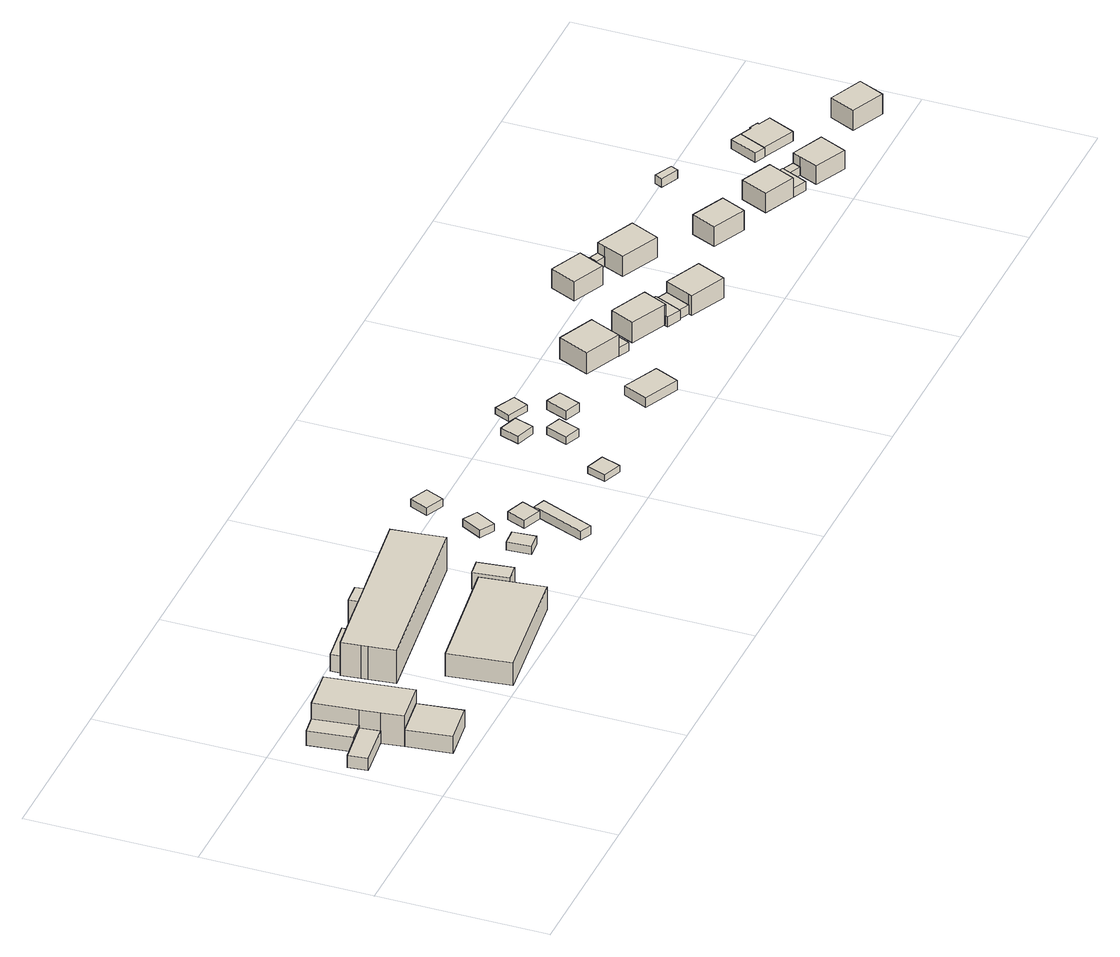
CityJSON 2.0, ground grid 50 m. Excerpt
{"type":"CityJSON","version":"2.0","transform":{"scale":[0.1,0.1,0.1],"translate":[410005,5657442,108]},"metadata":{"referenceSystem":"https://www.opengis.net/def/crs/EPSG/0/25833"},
"CityObjects":{
"building1":{"type":"Building","attributes":{"Dachtyp_tdc":"tdcPolyFlatRoof","Gemeindeschluessel":14612000,"Dachneigung":4.88,"QualitaetDacherkennung":62,"Geometrietyp2DReferenz":"3000","measuredHeight":4.18,"function":"31001_2000","roofType":"2100"},"geometry":[{"type":"Solid","lod":"1","boundaries":[[[[0,1,2,3,4]],[[5,6,7,8,9]],[[4,6,5,0]],[[3,7,6,4]],[[2,8,7,3]],[[1,9,8,2]],[[0,5,9,1]]]]}]},
"building2":{"type":"Building","attributes":{"Dachtyp_tdc":"tdcPolyFlatRoof","Gemeindeschluessel":14612000,"Dachneigung":4.81,"QualitaetDacherkennung":61,"Geometrietyp2DReferenz":"3000","measuredHeight":5.18,"function":"31001_2000","roofType":"2100"},"geometry":[{"type":"Solid","lod":"1","boundaries":[[[[10,11,12,13]],[[14,15,16,17]],[[13,15,14,10]],[[12,16,15,13]],[[11,17,16,12]],[[10,14,17,11]]]]}]},
"building3":{"type":"Building","attributes":{"Dachtyp_tdc":"tdcGableRoof","Gemeindeschluessel":14612000,"Dachneigung":11.43,"QualitaetDacherkennung":82,"Geometrietyp2DReferenz":"3000","measuredHeight":6.14,"function":"31001_2000","roofType":"3100"},"geometry":[{"type":"Solid","lod":"1","boundaries":[[[[18,19,20,21]],[[22,23,24,25]],[[21,23,22,18]],[[20,24,23,21]],[[19,25,24,20]],[[18,22,25,19]]]]}]},
"building4":{"type":"Building","attributes":{"Dachtyp_tdc":"tdcGableRoof","Gemeindeschluessel":14612000,"Dachneigung":13.55,"QualitaetDacherkennung":87,"Geometrietyp2DReferenz":"3000","measuredHeight":10.63,"function":"31001_2000","roofType":"3100"},"geometry":[{"type":"Solid","lod":"1","boundaries":[[[[26,27,28,29,30,31]],[[22,25,32,33,34,35]],[[31,25,22,26]],[[30,32,25,31]],[[29,33,32,30]],[[28,34,33,29]],[[27,35,34,28]],[[26,22,35,27]]]]}]},
"building5":{"type":"Building","attributes":{"Dachtyp_tdc":"tdcPolyFlatRoof","Gemeindeschluessel":14612000,"Dachneigung":39.53,"QualitaetDacherkennung":38,"Geometrietyp2DReferenz":"3000","measuredHeight":6.56,"function":"31001_2000","roofType":"2100"},"geometry":[{"type":"Solid","lod":"1","boundaries":[[[[36,37,38,39]],[[40,41,42,43]],[[39,41,40,36]],[[38,42,41,39]],[[37,43,42,38]],[[36,40,43,37]]]]}]},
"building6":{"type":"Building","attributes":{"Dachtyp_tdc":"tdcPolyFlatRoof","Gemeindeschluessel":14612000,"Dachneigung":0,"QualitaetDacherkennung":46,"Geometrietyp2DReferenz":"3000","measuredHeight":7.26,"function":"31001_2000","roofType":"1000"},"geometry":[{"type":"Solid","lod":"1","boundaries":[[[[44,45,46,47]],[[48,49,50,51]],[[47,49,48,44]],[[46,50,49,47]],[[45,51,50,46]],[[44,48,51,45]]]]}]},
"building7":{"type":"Building","attributes":{"Gemeindeschluessel":14612000,"Geometrietyp2DReferenz":"3000","function":"31001_2000","roofType":"9999"},"children":["building7-1","building7-2"]},
"building7-1":{"type":"BuildingPart","attributes":{"Dachtyp_tdc":"tdcHipAndGableRoof","Dachneigung":36.89,"QualitaetDacherkennung":70,"Geometrietyp2DReferenz":"3000","measuredHeight":9.54,"roofType":"5000"},"parents":["building7"],"geometry":[{"type":"Solid","lod":"1","boundaries":[[[[52,53,54,55]],[[56,57,58,59]],[[55,57,56,52]],[[54,58,57,55]],[[53,59,58,54]],[[52,56,59,53]]]]}]},
"building7-2":{"type":"BuildingPart","attributes":{"Dachtyp_tdc":"tdcGableRoof","Dachneigung":41.13,"QualitaetDacherkennung":88,"Geometrietyp2DReferenz":"3000","measuredHeight":14.03,"roofType":"3100"},"parents":["building7"],"geometry":[{"type":"Solid","lod":"1","boundaries":[[[[60,61,62,63,64,65,66,67,68,69,70]],[[71,56,59,72,73,74,75,76,77,78,79]],[[70,56,71,60]],[[69,59,56,70]],[[68,72,59,69]],[[67,73,72,68]],[[66,74,73,67]],[[65,75,74,66]],[[64,76,75,65]],[[63,77,76,64]],[[62,78,77,63]],[[61,79,78,62]],[[60,71,79,61]]]]}]},
"building8":{"type":"Building","attributes":{"Dachtyp_tdc":"tdcFreeFormRoof","Gemeindeschluessel":14612000,"Dachneigung":70.21,"QualitaetDacherkennung":12,"Geometrietyp2DReferenz":"3000","measuredHeight":8.88,"function":"31001_2000","roofType":"5000"},"geometry":[{"type":"Solid","lod":"1","boundaries":[[[[80,81,82,83]],[[84,85,86,87]],[[83,85,84,80]],[[82,86,85,83]],[[81,87,86,82]],[[80,84,87,81]]]]}]},
"building9":{"type":"Building","attributes":{"Dachtyp_tdc":"tdcPolyFlatRoof","Gemeindeschluessel":14612000,"Dachneigung":4.61,"QualitaetDacherkennung":93,"Geometrietyp2DReferenz":"3000","measuredHeight":2.89,"function":"31001_9998","roofType":"2100"},"geometry":[{"type":"Solid","lod":"1","boundaries":[[[[88,89,90,91]],[[92,93,94,95]],[[91,93,92,88]],[[90,94,93,91]],[[89,95,94,90]],[[88,92,95,89]]]]}]},
"building10":{"type":"Building","attributes":{"Dachtyp_tdc":"tdcPolyFlatRoof","Gemeindeschluessel":14612000,"Dachneigung":3.74,"QualitaetDacherkennung":76,"Geometrietyp2DReferenz":"3000","measuredHeight":2.53,"function":"31001_9998","roofType":"2100"},"geometry":[{"type":"Solid","lod":"1","boundaries":[[[[96,97,98,99]],[[100,101,102,103]],[[99,101,100,96]],[[98,102,101,99]],[[97,103,102,98]],[[96,100,103,97]]]]}]},
"building11":{"type":"Building","attributes":{"Dachtyp_tdc":"tdcPolyFlatRoof","Gemeindeschluessel":14612000,"Dachneigung":5.36,"QualitaetDacherkennung":63,"Geometrietyp2DReferenz":"3000","measuredHeight":2.99,"function":"31001_9998","roofType":"2100"},"geometry":[{"type":"Solid","lod":"1","boundaries":[[[[104,105,106,107,108]],[[109,110,111,112,113]],[[108,110,109,104]],[[107,111,110,108]],[[106,112,111,107]],[[105,113,112,106]],[[104,109,113,105]]]]}]},
"building12":{"type":"Building","attributes":{"Dachtyp_tdc":"tdcPolyFlatRoof","Gemeindeschluessel":14612000,"Dachneigung":8.09,"QualitaetDacherkennung":71,"Geometrietyp2DReferenz":"3000","measuredHeight":2.99,"function":"31001_9998","roofType":"2100"},"geometry":[{"type":"Solid","lod":"1","boundaries":[[[[114,115,116,117,118]],[[119,120,121,122,123]],[[118,120,119,114]],[[117,121,120,118]],[[116,122,121,117]],[[115,123,122,116]],[[114,119,123,115]]]]}]},
"building13":{"type":"Building","attributes":{"Dachtyp_tdc":"tdcPolyFlatRoof","Gemeindeschluessel":14612000,"Dachneigung":6.93,"QualitaetDacherkennung":79,"Geometrietyp2DReferenz":"3000","measuredHeight":2.89,"function":"31001_9998","roofType":"2100"},"geometry":[{"type":"Solid","lod":"1","boundaries":[[[[124,125,126,127]],[[128,129,130,131]],[[127,129,128,124]],[[126,130,129,127]],[[125,131,130,126]],[[124,128,131,125]]]]}]},
"building14":{"type":"Building","attributes":{"Dachtyp_tdc":"tdcGableRoof","Gemeindeschluessel":14612000,"Dachneigung":17.88,"QualitaetDacherkennung":67,"Geometrietyp2DReferenz":"3000","measuredHeight":2.75,"function":"31001_9998","roofType":"3100"},"geometry":[{"type":"Solid","lod":"1","boundaries":[[[[132,133,134,135]],[[136,137,138,139]],[[135,137,136,132]],[[134,138,137,135]],[[133,139,138,134]],[[132,136,139,133]]]]}]},
"building15":{"type":"Building","attributes":{"Dachtyp_tdc":"tdcFreeFormRoof","Gemeindeschluessel":14612000,"Dachneigung":10.84,"QualitaetDacherkennung":68,"Geometrietyp2DReferenz":"3000","measuredHeight":2.65,"function":"31001_9998","roofType":"5000"},"geometry":[{"type":"Solid","lod":"1","boundaries":[[[[140,141,142,143]],[[144,145,146,147]],[[143,145,144,140]],[[142,146,145,143]],[[141,147,146,142]],[[140,144,147,141]]]]}]},
"building16":{"type":"Building","attributes":{"Dachtyp_tdc":"tdcPolyFlatRoof","Gemeindeschluessel":14612000,"Dachneigung":0,"QualitaetDacherkennung":63,"Geometrietyp2DReferenz":"3000","measuredHeight":2.51,"function":"31001_9998","roofType":"1000"},"geometry":[{"type":"Solid","lod":"1","boundaries":[[[[148,149,150,151]],[[152,153,154,155]],[[151,153,152,148]],[[150,154,153,151]],[[149,155,154,150]],[[148,152,155,149]]]]}]},
"building17":{"type":"Building","attributes":{"Dachtyp_tdc":"tdcGableRoof","Gemeindeschluessel":14612000,"Dachneigung":19.39,"QualitaetDacherkennung":80,"Geometrietyp2DReferenz":"3000","measuredHeight":2.57,"function":"31001_9998","roofType":"3100"},"geometry":[{"type":"Solid","lod":"1","boundaries":[[[[156,157,158,159]],[[160,161,162,163]],[[159,161,160,156]],[[158,162,161,159]],[[157,163,162,158]],[[156,160,163,157]]]]}]},
"building18":{"type":"Building","attributes":{"Dachtyp_tdc":"tdcPolyFlatRoof","Gemeindeschluessel":14612000,"Dachneigung":7.18,"QualitaetDacherkennung":75,"Geometrietyp2DReferenz":"3000","measuredHeight":3.15,"function":"31001_9998","roofType":"2100"},"geometry":[{"type":"Solid","lod":"1","boundaries":[[[[164,165,166,167]],[[168,169,170,171]],[[167,169,168,164]],[[166,170,169,167]],[[165,171,170,166]],[[164,168,171,165]]]]}]},
"building19":{"type":"Building","attributes":{"Dachtyp_tdc":"tdcPolyFlatRoof","Gemeindeschluessel":14612000,"Dachneigung":0,"QualitaetDacherkennung":66,"Geometrietyp2DReferenz":"3000","measuredHeight":3,"function":"31001_9998","roofType":"1000"},"geometry":[{"type":"Solid","lod":"1","boundaries":[[[[172,173,174,175,176]],[[177,178,179,180,181]],[[176,178,177,172]],[[175,179,178,176]],[[174,180,179,175]],[[173,181,180,174]],[[172,177,181,173]]]]}]},
"building20":{"type":"Building","attributes":{"Dachtyp_tdc":"tdcPolyFlatRoof","Gemeindeschluessel":14612000,"Dachneigung":0,"QualitaetDacherkennung":68,"Geometrietyp2DReferenz":"3000","measuredHeight":6.83,"function":"31001_9998","roofType":"1000"},"geometry":[{"type":"Solid","lod":"1","boundaries":[[[[182,183,184,185,186]],[[187,188,189,190,191]],[[186,188,187,182]],[[185,189,188,186]],[[184,190,189,185]],[[183,191,190,184]],[[182,187,191,183]]]]}]},
"building21":{"type":"Building","attributes":{"Dachtyp_tdc":"tdcPolyFlatRoof","Gemeindeschluessel":14612000,"Dachneigung":0,"QualitaetDacherkennung":69,"Geometrietyp2DReferenz":"3000","measuredHeight":2.76,"function":"31001_9998","roofType":"1000"},"geometry":[{"type":"Solid","lod":"1","boundaries":[[[[192,193,194,195]],[[196,197,198,199]],[[195,197,196,192]],[[194,198,197,195]],[[193,199,198,194]],[[192,196,199,193]]]]}]},
"building22":{"type":"Building","attributes":{"Dachtyp_tdc":"tdcPolyFlatRoof","Gemeindeschluessel":14612000,"Dachneigung":0,"QualitaetDacherkennung":72,"Geometrietyp2DReferenz":"3000","measuredHeight":6.44,"function":"31001_9998","roofType":"1000"},"geometry":[{"type":"Solid","lod":"1","boundaries":[[[[200,201,202,203,204]],[[205,206,207,208,209]],[[204,206,205,200]],[[203,207,206,204]],[[202,208,207,203]],[[201,209,208,202]],[[200,205,209,201]]]]}]},
"building23":{"type":"Building","attributes":{"Dachtyp_tdc":"tdcPolyFlatRoof","Gemeindeschluessel":14612000,"Dachneigung":0,"QualitaetDacherkennung":79,"Geometrietyp2DReferenz":"3000","measuredHeight":3.02,"function":"31001_9998","roofType":"1000"},"geometry":[{"type":"Solid","lod":"1","boundaries":[[[[210,211,212,213,214,215,216,217]],[[218,219,220,221,222,223,224,225]],[[217,219,218,210]],[[216,220,219,217]],[[215,221,220,216]],[[214,222,221,215]],[[213,223,222,214]],[[212,224,223,213]],[[211,225,224,212]],[[210,218,225,211]]]]}]},
"building24":{"type":"Building","attributes":{"Dachtyp_tdc":"tdcPolyFlatRoof","Gemeindeschluessel":14612000,"Dachneigung":0,"QualitaetDacherkennung":73,"Geometrietyp2DReferenz":"3000","measuredHeight":2.74,"function":"31001_9998","roofType":"1000"},"geometry":[{"type":"Solid","lod":"1","boundaries":[[[[226,227,228,229]],[[230,231,225,224]],[[229,231,230,226]],[[228,225,231,229]],[[227,224,225,228]],[[226,230,224,227]]]]}]},
"building25":{"type":"Building","attributes":{"Dachtyp_tdc":"tdcPolyFlatRoof","Gemeindeschluessel":14612000,"Dachneigung":0,"QualitaetDacherkennung":65,"Geometrietyp2DReferenz":"3000","measuredHeight":6.41,"function":"31001_9998","roofType":"1000"},"geometry":[{"type":"Solid","lod":"1","boundaries":[[[[232,233,234,235,236]],[[237,231,230,238,239]],[[236,231,237,232]],[[235,230,231,236]],[[234,238,230,235]],[[233,239,238,234]],[[232,237,239,233]]]]}]},
"building26":{"type":"Building","attributes":{"Dachtyp_tdc":"tdcPolyFlatRoof","Gemeindeschluessel":14612000,"Dachneigung":0,"QualitaetDacherkennung":65,"Geometrietyp2DReferenz":"3000","measuredHeight":6.12,"function":"31001_9998","roofType":"1000"},"geometry":[{"type":"Solid","lod":"1","boundaries":[[[[240,241,242,243]],[[244,245,246,247]],[[243,245,244,240]],[[242,246,245,243]],[[241,247,246,242]],[[240,244,247,241]]]]}]},
"building27":{"type":"Building","attributes":{"Dachtyp_tdc":"tdcPolyFlatRoof","Gemeindeschluessel":14612000,"Dachneigung":0,"QualitaetDacherkennung":61,"Geometrietyp2DReferenz":"3000","measuredHeight":3,"function":"31001_9998","roofType":"1000"},"geometry":[{"type":"Solid","lod":"1","boundaries":[[[[248,249,250,251]],[[252,253,254,255]],[[251,253,252,248]],[[250,254,253,251]],[[249,255,254,250]],[[248,252,255,249]]]]}]},
"building28":{"type":"Building","attributes":{"Dachtyp_tdc":"tdcPolyFlatRoof","Gemeindeschluessel":14612000,"Dachneigung":0,"QualitaetDacherkennung":65,"Geometrietyp2DReferenz":"3000","measuredHeight":6.35,"function":"31001_9998","roofType":"1000"},"geometry":[{"type":"Solid","lod":"1","boundaries":[[[[256,257,258,259,260]],[[261,253,252,262,263]],[[260,253,261,256]],[[259,252,253,260]],[[258,262,252,259]],[[257,263,262,258]],[[256,261,263,257]]]]}]},
"building29":{"type":"Building","attributes":{"Dachtyp_tdc":"tdcPolyFlatRoof","Gemeindeschluessel":14612000,"Dachneigung":0,"QualitaetDacherkennung":60,"Geometrietyp2DReferenz":"3000","measuredHeight":6.3,"function":"31001_9998","roofType":"1000"},"geometry":[{"type":"Solid","lod":"1","boundaries":[[[[264,265,266,267]],[[268,269,270,271]],[[267,269,268,264]],[[266,270,269,267]],[[265,271,270,266]],[[264,268,271,265]]]]}]},
"building30":{"type":"Building","attributes":{"Dachtyp_tdc":"tdcPolyFlatRoof","Gemeindeschluessel":14612000,"Dachneigung":0,"QualitaetDacherkennung":75,"Geometrietyp2DReferenz":"3000","measuredHeight":6.21,"function":"31001_9998","roofType":"1000"},"geometry":[{"type":"Solid","lod":"1","boundaries":[[[[272,273,274,275]],[[276,277,278,279]],[[275,277,276,272]],[[274,278,277,275]],[[273,279,278,274]],[[272,276,279,273]]]]}]},
"building31":{"type":"Building","attributes":{"Dachtyp_tdc":"tdcPolyFlatRoof","Gemeindeschluessel":14612000,"Dachneigung":0,"QualitaetDacherkennung":79,"Geometrietyp2DReferenz":"3000","measuredHeight":2.78,"function":"31001_9998","roofType":"1000"},"geometry":[{"type":"Solid","lod":"1","boundaries":[[[[280,281,282,283]],[[284,285,277,276]],[[283,285,284,280]],[[282,277,285,283]],[[281,276,277,282]],[[280,284,276,281]]]]}]},
"building32":{"type":"Building","attributes":{"Dachtyp_tdc":"tdcPolyFlatRoof","Gemeindeschluessel":14612000,"Dachneigung":0,"QualitaetDacherkennung":72,"Geometrietyp2DReferenz":"3000","measuredHeight":2.7,"function":"31001_9998","roofType":"1000"},"geometry":[{"type":"Solid","lod":"1","boundaries":[[[[286,287,288,289]],[[290,291,292,293]],[[289,291,290,286]],[[288,292,291,289]],[[287,293,292,288]],[[286,290,293,287]]]]}]},
"building33":{"type":"Building","attributes":{"Dachtyp_tdc":"tdcPolyFlatRoof","Gemeindeschluessel":14612000,"Dachneigung":0,"QualitaetDacherkennung":64,"Geometrietyp2DReferenz":"3000","measuredHeight":2.58,"function":"31001_9998","roofType":"1000"},"geometry":[{"type":"Solid","lod":"1","boundaries":[[[[294,295,296,297]],[[298,299,300,301]],[[297,299,298,294]],[[296,300,299,297]],[[295,301,300,296]],[[294,298,301,295]]]]}]},
"building34":{"type":"Building","attributes":{"Dachtyp_tdc":"tdcPolyFlatRoof","Gemeindeschluessel":14612000,"Dachneigung":0,"QualitaetDacherkennung":64,"Geometrietyp2DReferenz":"3000","measuredHeight":5.87,"function":"31001_9998","roofType":"1000"},"geometry":[{"type":"Solid","lod":"1","boundaries":[[[[302,303,304,305,306]],[[307,308,309,299,298]],[[306,308,307,302]],[[305,309,308,306]],[[304,299,309,305]],[[303,298,299,304]],[[302,307,298,303]]]]}]},
"building35":{"type":"Building","attributes":{"Dachtyp_tdc":"tdcPolyFlatRoof","Gemeindeschluessel":14612000,"Dachneigung":0,"QualitaetDacherkennung":75,"Geometrietyp2DReferenz":"3000","measuredHeight":3,"function":"31001_9998","roofType":"1000"},"geometry":[{"type":"Solid","lod":"1","boundaries":[[[[310,311,312,313,314]],[[315,316,317,318,319]],[[314,316,315,310]],[[313,317,316,314]],[[312,318,317,313]],[[311,319,318,312]],[[310,315,319,311]]]]}]},
"building36":{"type":"Building","attributes":{"Dachtyp_tdc":"tdcPolyFlatRoof","Gemeindeschluessel":14612000,"Dachneigung":0,"QualitaetDacherkennung":57,"Geometrietyp2DReferenz":"3000","measuredHeight":3,"function":"31001_9998","roofType":"1000"},"geometry":[{"type":"Solid","lod":"1","boundaries":[[[[312,311,320,321,322,323,324,325]],[[318,326,327,328,329,330,331,319]],[[325,326,318,312]],[[324,327,326,325]],[[323,328,327,324]],[[322,329,328,323]],[[321,330,329,322]],[[320,331,330,321]],[[311,319,331,320]],[[312,318,319,311]]]]}]},
"building37":{"type":"Building","attributes":{"Dachtyp_tdc":"tdcPolyFlatRoof","Gemeindeschluessel":14612000,"Dachneigung":0,"QualitaetDacherkennung":53,"Geometrietyp2DReferenz":"3000","measuredHeight":6.42,"function":"31001_9998","roofType":"1000"},"geometry":[{"type":"Solid","lod":"1","boundaries":[[[[332,333,334,335]],[[336,337,338,339]],[[335,337,336,332]],[[334,338,337,335]],[[333,339,338,334]],[[332,336,339,333]]]]}]}
},
"vertices":[
[10,215,67],[142,232,67],[135,290,67],[76,282,67],[3,272,67],[10,215,28],[3,272,28],[76,282,28],[135,290,28],[142,232,28],
[118,419,75],[60,411,75],[76,282,75],[135,290,75],[118,419,29],[135,290,29],[76,282,29],[60,411,29],
[277,183,81],[151,167,81],[168,36,81],[294,52,81],[277,183,27],[294,52,27],[168,36,27],[151,167,27],
[277,183,125],[244,435,125],[118,419,125],[135,290,125],[142,232,125],[151,167,125],[142,232,27],[135,290,27],[118,419,27],[244,435,27],
[417,453,77],[544,470,77],[540,497,77],[414,481,77],[417,453,23],[414,481,23],[540,497,23],[544,470,23],
[527,4,96],[891,50,96],[868,236,96],[503,188,96],[527,4,23],[503,188,23],[868,236,23],[891,50,23],
[649,483,95],[711,491,95],[706,524,95],[645,519,95],[649,483,14],[645,519,14],[706,524,14],[711,491,14],
[544,470,120],[417,453,120],[425,397,120],[427,378,120],[437,301,120],[978,369,120],[968,447,120],[959,523,120],[958,523,120],[711,491,120],[649,483,120],[544,470,14],[958,523,14],[959,523,14],[968,447,14],[978,369,14],[437,301,14],[427,378,14],[425,397,14],[417,453,14],
[914,164,82],[963,170,82],[950,274,82],[901,268,82],[914,164,28],[901,268,28],[950,274,28],[963,170,28],
[1180,262,35],[1130,259,35],[1135,189,35],[1185,193,35],[1180,262,9],[1185,193,9],[1135,189,9],[1130,259,9],
[1195,408,30],[1161,346,30],[1205,322,30],[1239,384,30],[1195,408,7],[1239,384,7],[1205,322,7],[1161,346,7],
[1279,77,37],[1344,235,37],[1308,249,37],[1301,230,37],[1245,92,37],[1279,77,9],[1245,92,9],[1301,230,9],[1308,249,9],[1344,235,9],
[1245,252,33],[1301,230,33],[1308,249,33],[1323,287,33],[1267,308,33],[1245,252,7],[1267,308,7],[1323,287,7],[1308,249,7],[1301,230,7],
[1211,516,29],[1266,492,29],[1290,547,29],[1235,571,29],[1211,516,4],[1235,571,4],[1290,547,4],[1266,492,4],
[1581,112,29],[1601,169,29],[1545,189,29],[1525,133,29],[1581,112,8],[1525,133,8],[1545,189,8],[1601,169,8],
[1610,411,30],[1667,392,30],[1686,449,30],[1629,468,30],[1610,411,6],[1629,468,6],[1686,449,6],[1667,392,6],
[1651,291,32],[1697,273,32],[1722,338,32],[1676,356,32],[1651,291,7],[1676,356,7],[1722,338,7],[1697,273,7],
[1714,517,29],[1693,471,29],[1756,442,29],[1777,488,29],[1714,517,9],[1777,488,9],[1756,442,9],[1693,471,9],
[1805,314,36],[1831,379,36],[1785,398,36],[1759,333,36],[1805,314,7],[1759,333,7],[1785,398,7],[1831,379,7],
[1978,102,50],[2008,169,50],[2011,175,50],[1905,224,50],[1871,151,50],[1978,102,20],[1871,151,20],[1905,224,20],[2011,175,20],[2008,169,20],
[2061,301,94],[2099,387,94],[2102,394,94],[1993,442,94],[1952,349,94],[2061,301,26],[1952,349,26],[1993,442,26],[2102,394,26],[2099,387,26],
[2134,372,52],[2099,387,52],[2061,301,52],[2095,286,52],[2134,372,25],[2095,286,25],[2061,301,25],[2099,387,25],
[2135,291,89],[2244,241,89],[2247,240,89],[2280,313,89],[2168,363,89],[2135,291,24],[2168,363,24],[2280,313,24],[2247,240,24],[2244,241,24],
[2282,213,54],[2284,217,54],[2318,292,54],[2319,296,54],[2280,313,54],[2247,240,54],[2244,241,54],[2240,232,54],[2282,213,23],[2240,232,23],[2244,241,23],[2247,240,23],[2280,313,23],[2319,296,23],[2318,292,23],[2284,217,23],
[2351,277,51],[2318,292,51],[2284,217,51],[2317,202,51],[2351,277,23],[2317,202,23],
[2312,191,87],[2420,142,87],[2459,229,87],[2351,277,87],[2317,202,87],[2312,191,23],[2459,229,23],[2420,142,23],
[2390,539,88],[2293,582,88],[2258,504,88],[2355,461,88],[2390,539,27],[2355,461,27],[2258,504,27],[2293,582,27],
[2449,512,57],[2422,524,57],[2411,500,57],[2438,488,57],[2449,512,27],[2438,488,27],[2411,500,27],[2422,524,27],
[2411,426,91],[2528,373,91],[2567,459,91],[2449,512,91],[2438,488,91],[2411,426,27],[2567,459,27],[2528,373,27],
[2765,279,89],[2664,325,89],[2631,251,89],[2732,206,89],[2765,279,26],[2732,206,26],[2631,251,26],[2664,325,26],
[2955,219,90],[2861,261,90],[2825,181,90],[2919,139,90],[2955,219,28],[2919,139,28],[2825,181,28],[2861,261,28],
[2997,199,56],[2955,219,56],[2919,139,56],[2961,120,56],[2997,199,28],[2961,120,28],
[2902,479,54],[2848,504,54],[2838,481,54],[2892,457,54],[2902,479,27],[2892,457,27],[2838,481,27],[2848,504,27],
[3034,184,53],[2999,200,53],[2988,176,53],[3023,160,53],[3034,184,27],[3023,160,27],[2988,176,27],[2999,200,27],
[3130,141,86],[3034,184,86],[3023,160,86],[2998,104,86],[3094,61,86],[3130,141,27],[3094,61,27],[2998,104,27],
[3072,280,54],[3072,281,54],[3109,362,54],[3077,376,54],[3040,294,54],[3072,280,24],[3040,294,24],[3077,376,24],[3109,362,24],[3072,281,24],
[3170,237,54],[3207,318,54],[3171,334,54],[3173,339,54],[3147,351,54],[3145,346,54],[3145,346,24],[3147,351,24],[3173,339,24],[3171,334,24],[3207,318,24],[3170,237,24],
[3404,137,91],[3304,181,91],[3270,105,91],[3369,60,91],[3404,137,27],[3369,60,27],[3270,105,27],[3304,181,27]
]}
